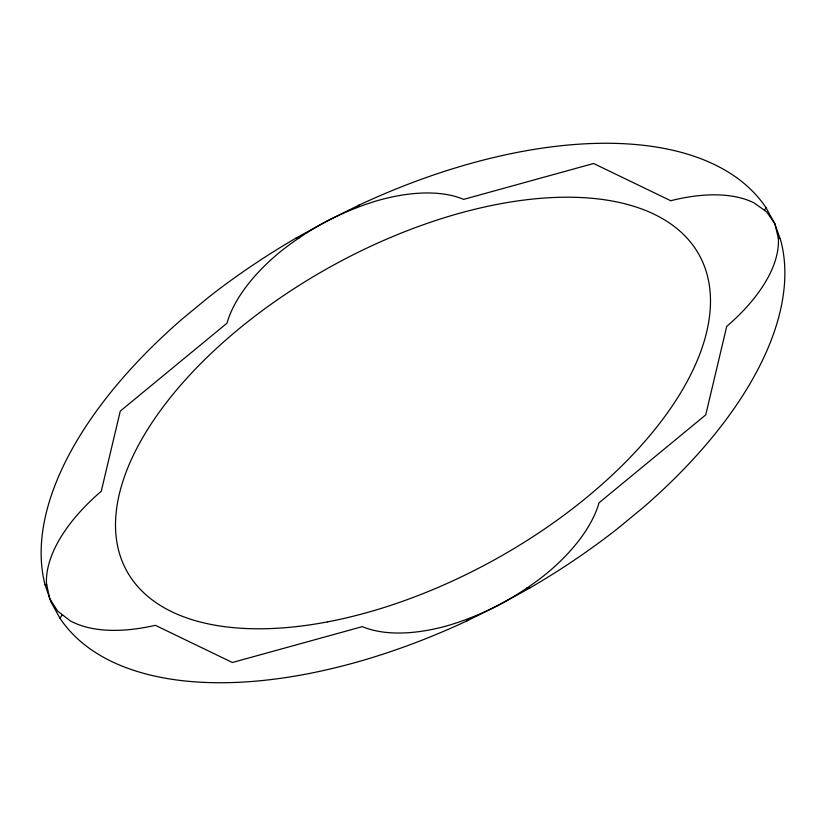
<?xml version="1.0" encoding="UTF-8"?>
<svg xmlns="http://www.w3.org/2000/svg" width="826" height="826" viewBox="0 0 826 826"><rect width="100%" height="100%" fill="white"/><g stroke="black" fill="none" stroke-linecap="round" stroke-linejoin="round"><path stroke-width="1.24" d="M670.66 200.697L593.605 163.496L463.654 199.376A146.842 75.403 -28.9 0 0 377.864 200.491C342.718 210.94 309.833 228.327 281.119 251.094A146.842 75.403 -28.9 0 0 226.985 323.183L120.266 411.121L101.247 491.305A154.906 79.554 -28.9 0 0 46.462 583.414L49.622 598.499L57.644 611.116L70.231 620.811A154.906 79.554 -28.9 0 0 155.34 625.303L232.395 662.504L362.346 626.624A146.842 75.403 -28.9 0 0 448.136 625.509C483.282 615.06 516.167 597.673 544.881 574.906A146.842 75.403 -28.9 0 0 599.015 502.817L705.734 414.879L726.725 326.394A146.749 75.362 -28.9 0 0 778.329 238.094L774.84 223.712L765.991 207.677A408.653 209.856 -28.9 0 0 359.145 205.065L327.282 220.831L296.069 238.064A408.653 209.856 -28.9 0 0 208.689 297.164L182.391 318.836A408.653 209.856 -28.9 0 0 45.058 584.829L51.16 602.288L60.009 618.323A408.653 209.856 -28.9 0 0 466.855 620.935L498.718 605.169L529.931 587.936A408.653 209.856 -28.9 0 0 617.311 528.836L643.609 507.164A408.653 209.856 -28.9 0 0 780.942 241.171L774.84 223.712L766.652 211.859L754.055 202.897A146.749 75.362 -28.9 0 0 670.722 200.739M60.009 618.323L62.229 614.647M764.422 210.279L765.991 207.677M356.956 207.656L359.145 205.065M466.855 620.935L469.044 618.344M296.069 238.064L299.301 237.826M526.699 588.174L529.931 587.936M778.319 238.105L779.868 238.115M45.058 584.829L46.793 584.994M327.654 621.854A326.92 167.885 -28.9 0 0 702.472 261.563A326.92 167.885 -28.9 0 0 208.875 355.583A326.92 167.885 -28.9 0 0 327.654 621.854"/></g></svg>
